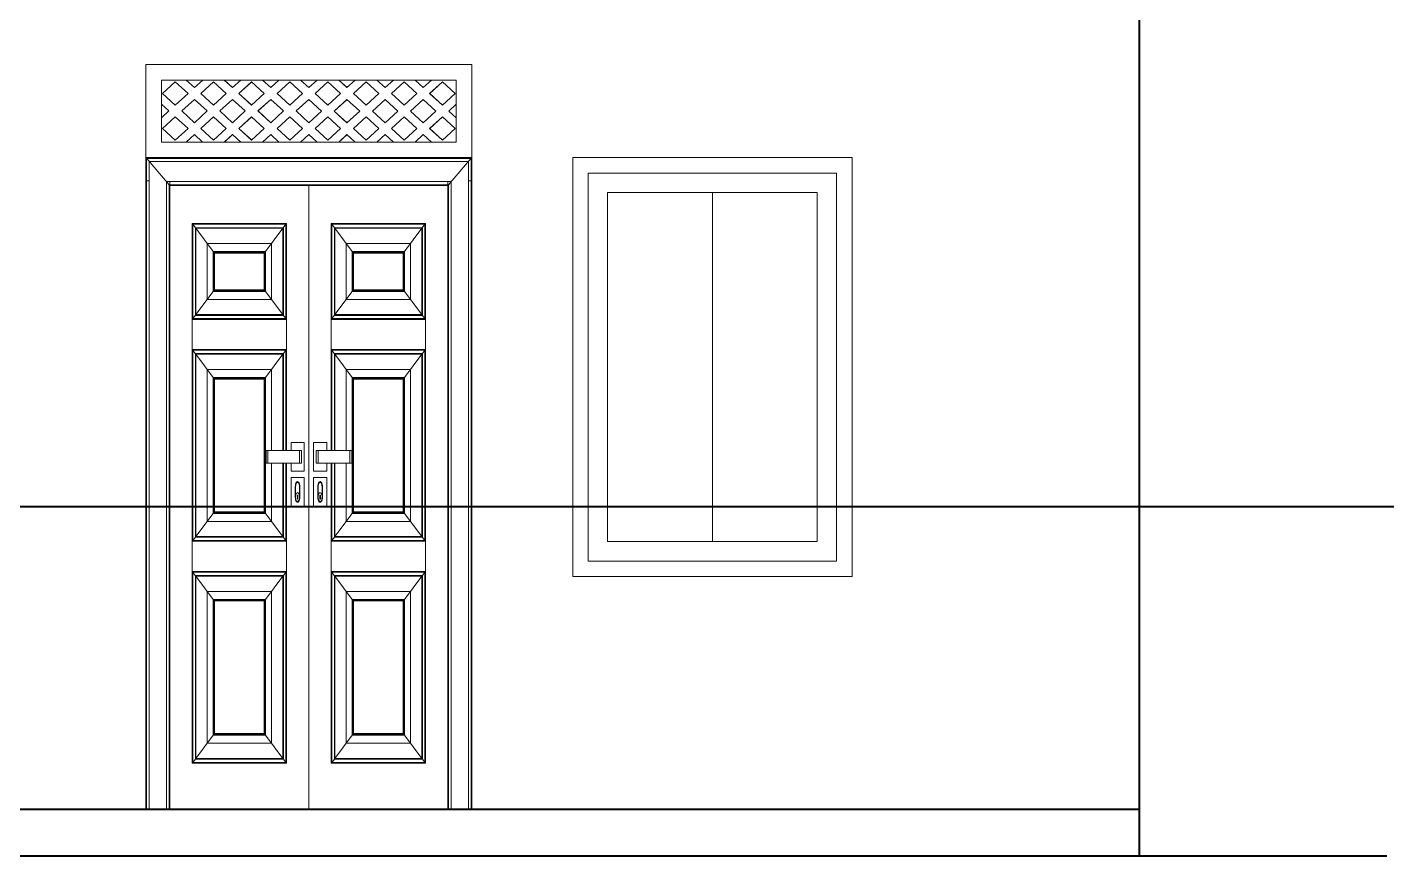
# Model space of a CAD drawing. Header units: inches. Extents: x 141029 to 166402, y -23568 to -18036.
# Drawn here: x 149605.5 to 149780.7, y -22567 to -22460.2 of the extents above; entities that cross this region are included whole.
import ezdxf

# ---------------------------------------------------------------- set-up
doc = ezdxf.new("R2010")
doc.units = ezdxf.units.IN
doc.header["$LTSCALE"] = 0.5
doc.header["$MEASUREMENT"] = 0
for name, color, linetype, lineweight in [('F-FURNITURE', 30, 'Continuous', 13), ('HACTH', 253, 'Continuous', 9), ('wall', 1, 'Continuous', 40), ('wall light', 6, 'Continuous', 25), ('window', 4, 'Continuous', 13)]:
    doc.layers.add(name, color=color, linetype=linetype, lineweight=lineweight)

msp = doc.modelspace()

# ---------------------------------------------------------------- linework, layer by layer
at = {"layer": 'F-FURNITURE'}
for p, q in [((149620.78, -22560.99), (149620.78, -22464.99)), ((149620.78, -22464.99), (149662.77, -22464.99)), ((149662.78, -22560.99), (149662.78, -22464.99)), ((149622.78, -22470.09), (149622.78, -22466.99)), ((149622.78, -22466.99), (149625.96, -22466.99)), ((149622.93, -22468.72), (149624.57, -22467.21)), ((149622.94, -22468.72), (149624.57, -22467.21)), ((149624.57, -22467.21), (149626.21, -22468.72)), ((149627.03, -22467.97), (149625.96, -22466.99)), ((149625.96, -22466.99), (149625.97, -22466.99)), ((149627.03, -22467.96), (149625.97, -22466.99)), ((149628.1, -22466.99), (149625.97, -22466.99)), ((149628.1, -22466.99), (149627.03, -22467.97)), ((149627.85, -22468.72), (149629.49, -22467.21)), ((149627.86, -22468.72), (149629.49, -22467.21)), ((149628.1, -22466.99), (149630.88, -22466.99)), ((149629.49, -22467.21), (149631.13, -22468.72)), ((149631.95, -22467.97), (149630.88, -22466.99)), ((149630.88, -22466.99), (149630.89, -22466.99)), ((149631.95, -22467.96), (149630.89, -22466.99)), ((149633.01, -22466.99), (149630.89, -22466.99)), ((149633.01, -22466.99), (149631.95, -22467.97)), ((149632.77, -22468.72), (149634.4, -22467.21)), ((149632.77, -22468.72), (149634.41, -22467.22)), ((149633.01, -22466.99), (149635.8, -22466.99)), ((149634.4, -22467.21), (149636.04, -22468.72)), ((149636.86, -22467.97), (149635.8, -22466.99)), ((149636.86, -22467.96), (149635.8, -22466.99)), ((149635.8, -22466.99), (149635.8, -22466.99)), ((149637.93, -22466.99), (149635.8, -22466.99)), ((149637.93, -22466.99), (149636.86, -22467.97)), ((149637.68, -22468.72), (149639.32, -22467.21)), ((149637.69, -22468.72), (149639.32, -22467.22)), ((149637.93, -22466.99), (149640.71, -22466.99)), ((149639.32, -22467.21), (149640.96, -22468.72)), ((149641.78, -22467.97), (149640.71, -22466.99)), ((149640.71, -22466.99), (149640.72, -22466.99)), ((149641.78, -22467.96), (149640.72, -22466.99)), ((149642.84, -22466.99), (149640.72, -22466.99)), ((149642.84, -22466.99), (149641.78, -22467.97)), ((149642.6, -22468.72), (149644.24, -22467.21)), ((149642.6, -22468.72), (149644.24, -22467.22)), ((149642.84, -22466.99), (149645.63, -22466.99)), ((149644.24, -22467.21), (149645.87, -22468.72)), ((149646.69, -22467.97), (149645.63, -22466.99)), ((149645.63, -22466.99), (149645.63, -22466.99)), ((149646.7, -22467.96), (149645.63, -22466.99)), ((149647.76, -22466.99), (149645.63, -22466.99)), ((149647.76, -22466.99), (149646.69, -22467.97)), ((149647.51, -22468.72), (149649.15, -22467.21)), ((149647.52, -22468.72), (149649.15, -22467.22)), ((149647.76, -22466.99), (149650.54, -22466.99)), ((149649.15, -22467.21), (149650.79, -22468.72)), ((149651.61, -22467.97), (149650.54, -22466.99)), ((149650.54, -22466.99), (149650.55, -22466.99)), ((149651.61, -22467.97), (149650.55, -22466.99)), ((149652.68, -22466.99), (149650.55, -22466.99)), ((149652.68, -22466.99), (149651.61, -22467.97)), ((149652.43, -22468.72), (149654.07, -22467.21)), ((149652.43, -22468.72), (149654.07, -22467.22)), ((149652.68, -22466.99), (149655.46, -22466.99)), ((149654.07, -22467.21), (149655.71, -22468.72)), ((149656.53, -22467.97), (149655.46, -22466.99)), ((149655.46, -22466.99), (149655.47, -22466.99)), ((149656.53, -22467.97), (149655.47, -22466.99)), ((149657.59, -22466.99), (149655.47, -22466.99)), ((149657.59, -22466.99), (149656.53, -22467.97)), ((149657.34, -22468.72), (149658.98, -22467.21)), ((149657.35, -22468.72), (149658.99, -22467.22)), ((149657.59, -22466.99), (149657.6, -22466.99)), ((149657.6, -22466.99), (149660.78, -22466.99)), ((149660.78, -22466.99), (149657.6, -22466.99)), ((149658.98, -22467.21), (149660.62, -22468.72)), ((149660.78, -22466.99), (149660.78, -22470.09)), ((149660.78, -22466.99), (149660.78, -22466.99)), ((149624.57, -22470.23), (149622.93, -22468.72)), ((149622.93, -22468.72), (149622.94, -22468.72)), ((149624.57, -22470.23), (149622.94, -22468.72)), ((149626.21, -22468.72), (149624.57, -22470.23)), ((149625.39, -22470.98), (149627.03, -22469.48)), ((149625.4, -22470.98), (149627.03, -22469.48)), ((149627.03, -22469.48), (149628.67, -22470.98)), ((149629.49, -22470.23), (149627.85, -22468.72)), ((149627.85, -22468.72), (149627.86, -22468.72)), ((149629.49, -22470.23), (149627.86, -22468.72)), ((149631.13, -22468.72), (149629.49, -22470.23)), ((149630.31, -22470.98), (149631.95, -22469.48)), ((149630.31, -22470.98), (149631.95, -22469.48)), ((149631.95, -22469.48), (149633.58, -22470.98)), ((149634.4, -22470.23), (149632.77, -22468.72)), ((149634.41, -22470.23), (149632.77, -22468.72)), ((149632.77, -22468.72), (149632.77, -22468.72)), ((149636.04, -22468.72), (149634.4, -22470.23)), ((149635.22, -22470.98), (149636.86, -22469.48)), ((149635.23, -22470.98), (149636.86, -22469.48)), ((149636.86, -22469.48), (149638.5, -22470.98)), ((149639.32, -22470.23), (149637.68, -22468.72)), ((149637.68, -22468.72), (149637.69, -22468.72)), ((149639.32, -22470.23), (149637.69, -22468.72)), ((149640.96, -22468.72), (149639.32, -22470.23)), ((149640.14, -22470.98), (149641.78, -22469.48)), ((149640.14, -22470.98), (149641.78, -22469.48)), ((149641.78, -22469.48), (149643.42, -22470.99)), ((149644.24, -22470.23), (149642.6, -22468.72)), ((149644.24, -22470.23), (149642.6, -22468.72)), ((149642.6, -22468.72), (149642.6, -22468.72)), ((149645.87, -22468.72), (149644.24, -22470.23)), ((149645.05, -22470.99), (149646.69, -22469.48)), ((149645.06, -22470.99), (149646.7, -22469.48)), ((149646.69, -22469.48), (149648.33, -22470.99)), ((149649.15, -22470.23), (149647.51, -22468.72)), ((149647.51, -22468.72), (149647.52, -22468.72)), ((149649.15, -22470.23), (149647.52, -22468.72)), ((149650.79, -22468.72), (149649.15, -22470.23)), ((149649.97, -22470.99), (149651.61, -22469.48)), ((149649.98, -22470.99), (149651.61, -22469.48)), ((149651.61, -22469.48), (149653.25, -22470.99)), ((149654.07, -22470.23), (149652.43, -22468.72)), ((149652.43, -22468.72), (149652.43, -22468.72)), ((149654.07, -22470.23), (149652.43, -22468.72)), ((149655.71, -22468.72), (149654.07, -22470.23)), ((149654.89, -22470.99), (149656.53, -22469.48)), ((149654.89, -22470.99), (149656.53, -22469.48)), ((149656.53, -22469.48), (149658.16, -22470.99)), ((149658.98, -22470.23), (149657.34, -22468.72)), ((149657.34, -22468.72), (149657.35, -22468.72)), ((149658.99, -22470.23), (149657.35, -22468.72)), ((149660.62, -22468.72), (149658.98, -22470.23)), ((149622.78, -22474.98), (149622.78, -22470.09)), ((149622.78, -22470.09), (149623.75, -22470.98)), ((149623.75, -22470.98), (149622.78, -22471.88)), ((149622.8, -22470.11), (149622.8, -22471.86)), ((149627.03, -22472.49), (149625.39, -22470.98)), ((149625.39, -22470.98), (149625.4, -22470.98)), ((149627.03, -22472.49), (149625.4, -22470.98)), ((149628.67, -22470.98), (149627.03, -22472.49)), ((149631.95, -22472.49), (149630.31, -22470.98)), ((149630.31, -22470.98), (149630.31, -22470.98)), ((149631.95, -22472.49), (149630.31, -22470.98)), ((149633.58, -22470.98), (149631.95, -22472.49)), ((149636.86, -22472.49), (149635.22, -22470.98)), ((149635.22, -22470.98), (149635.23, -22470.98)), ((149636.86, -22472.49), (149635.23, -22470.98)), ((149638.5, -22470.98), (149636.86, -22472.49)), ((149641.78, -22472.49), (149640.14, -22470.98)), ((149640.14, -22470.98), (149640.14, -22470.98)), ((149641.78, -22472.49), (149640.14, -22470.98)), ((149643.42, -22470.99), (149641.78, -22472.49)), ((149646.69, -22472.49), (149645.05, -22470.99)), ((149645.05, -22470.99), (149645.06, -22470.99)), ((149646.7, -22472.49), (149645.06, -22470.99)), ((149648.33, -22470.99), (149646.69, -22472.49)), ((149651.61, -22472.49), (149649.97, -22470.99)), ((149649.97, -22470.99), (149649.98, -22470.99)), ((149651.61, -22472.49), (149649.98, -22470.99)), ((149653.25, -22470.99), (149651.61, -22472.49)), ((149656.53, -22472.49), (149654.89, -22470.99)), ((149654.89, -22470.99), (149654.89, -22470.99)), ((149656.53, -22472.49), (149654.89, -22470.99)), ((149658.16, -22470.99), (149656.53, -22472.49)), ((149659.8, -22470.99), (149660.78, -22470.09)), ((149660.78, -22471.88), (149659.8, -22470.99)), ((149659.8, -22470.99), (149659.81, -22470.99)), ((149659.81, -22470.99), (149660.78, -22470.09)), ((149660.78, -22471.88), (149659.81, -22470.99)), ((149660.78, -22471.88), (149660.78, -22470.09)), ((149660.78, -22470.09), (149660.78, -22470.09)), ((149622.93, -22473.25), (149624.57, -22471.74)), ((149624.57, -22474.76), (149622.93, -22473.25)), ((149622.93, -22473.25), (149622.94, -22473.25)), ((149622.94, -22473.25), (149624.57, -22471.74)), ((149624.57, -22474.75), (149622.94, -22473.25)), ((149624.57, -22471.74), (149626.21, -22473.25)), ((149626.21, -22473.25), (149624.57, -22474.76)), ((149627.85, -22473.25), (149629.49, -22471.74)), ((149627.85, -22473.25), (149629.49, -22471.74)), ((149629.49, -22474.76), (149627.85, -22473.25)), ((149627.85, -22473.25), (149627.85, -22473.25)), ((149629.49, -22474.75), (149627.85, -22473.25)), ((149629.49, -22471.74), (149631.13, -22473.25)), ((149631.13, -22473.25), (149629.49, -22474.76)), ((149632.76, -22473.25), (149634.4, -22471.74)), ((149634.4, -22474.76), (149632.76, -22473.25)), ((149632.76, -22473.25), (149632.77, -22473.25)), ((149632.77, -22473.25), (149634.41, -22471.74)), ((149634.41, -22474.75), (149632.77, -22473.25)), ((149634.4, -22471.74), (149636.04, -22473.25)), ((149636.04, -22473.25), (149634.4, -22474.76)), ((149637.68, -22473.25), (149639.32, -22471.74)), ((149639.32, -22474.76), (149637.68, -22473.25)), ((149637.68, -22473.25), (149637.69, -22473.25)), ((149637.69, -22473.25), (149639.32, -22471.74)), ((149639.32, -22474.75), (149637.69, -22473.25)), ((149639.32, -22471.74), (149640.96, -22473.25)), ((149640.96, -22473.25), (149639.32, -22474.76)), ((149642.6, -22473.25), (149644.24, -22471.74)), ((149642.6, -22473.25), (149644.24, -22471.74)), ((149644.24, -22474.76), (149642.6, -22473.25)), ((149642.6, -22473.25), (149642.6, -22473.25)), ((149644.24, -22474.75), (149642.6, -22473.25)), ((149644.24, -22471.74), (149645.87, -22473.25)), ((149645.87, -22473.25), (149644.24, -22474.76)), ((149647.51, -22473.25), (149649.15, -22471.74)), ((149649.15, -22474.76), (149647.51, -22473.25)), ((149647.51, -22473.25), (149647.52, -22473.25)), ((149647.52, -22473.25), (149649.15, -22471.74)), ((149649.15, -22474.76), (149647.52, -22473.25)), ((149649.15, -22471.74), (149650.79, -22473.25)), ((149650.79, -22473.25), (149649.15, -22474.76)), ((149652.43, -22473.25), (149654.07, -22471.74)), ((149652.43, -22473.25), (149654.07, -22471.74)), ((149654.07, -22474.76), (149652.43, -22473.25)), ((149654.07, -22474.76), (149652.43, -22473.25)), ((149652.43, -22473.25), (149652.43, -22473.25)), ((149654.07, -22471.74), (149655.71, -22473.25)), ((149655.71, -22473.25), (149654.07, -22474.76)), ((149657.34, -22473.25), (149658.98, -22471.74)), ((149658.98, -22474.76), (149657.34, -22473.25)), ((149657.34, -22473.25), (149657.35, -22473.25)), ((149657.35, -22473.25), (149658.99, -22471.74)), ((149658.99, -22474.76), (149657.35, -22473.25)), ((149658.98, -22471.74), (149660.62, -22473.25)), ((149660.62, -22473.25), (149658.98, -22474.76)), ((149660.78, -22471.88), (149660.78, -22474.99)), ((149660.78, -22471.88), (149660.78, -22471.88)), ((149622.78, -22474.98), (149622.78, -22474.99)), ((149625.96, -22474.98), (149622.78, -22474.98)), ((149622.78, -22474.99), (149622.8, -22474.99)), ((149622.8, -22474.98), (149622.8, -22474.99)), ((149622.8, -22474.99), (149625.96, -22474.98)), ((149625.96, -22474.98), (149627.03, -22474)), ((149625.96, -22474.98), (149625.97, -22474.98)), ((149625.97, -22474.98), (149627.03, -22474)), ((149625.97, -22474.98), (149628.09, -22474.98)), ((149627.03, -22474), (149628.09, -22474.98)), ((149630.88, -22474.98), (149628.09, -22474.98)), ((149630.88, -22474.98), (149631.95, -22474)), ((149630.88, -22474.98), (149630.89, -22474.98)), ((149630.89, -22474.98), (149631.95, -22474)), ((149630.89, -22474.98), (149633.01, -22474.98)), ((149631.95, -22474), (149633.01, -22474.98)), ((149635.8, -22474.98), (149633.01, -22474.98)), ((149635.8, -22474.98), (149636.86, -22474)), ((149635.8, -22474.98), (149636.86, -22474.01)), ((149635.8, -22474.98), (149635.8, -22474.98)), ((149635.8, -22474.98), (149637.93, -22474.98)), ((149636.86, -22474), (149637.93, -22474.98)), ((149640.71, -22474.98), (149637.93, -22474.98)), ((149640.71, -22474.98), (149641.78, -22474)), ((149640.72, -22474.98), (149640.71, -22474.98)), ((149640.72, -22474.98), (149641.78, -22474.01)), ((149640.72, -22474.98), (149642.84, -22474.98)), ((149641.78, -22474), (149642.84, -22474.98)), ((149645.63, -22474.98), (149642.84, -22474.98)), ((149645.63, -22474.98), (149646.69, -22474)), ((149645.63, -22474.98), (149646.7, -22474.01)), ((149645.63, -22474.98), (149645.63, -22474.98)), ((149645.63, -22474.98), (149647.76, -22474.98)), ((149646.69, -22474), (149647.76, -22474.98)), ((149650.54, -22474.98), (149647.76, -22474.98)), ((149650.54, -22474.98), (149651.61, -22474)), ((149650.54, -22474.98), (149650.55, -22474.98)), ((149650.55, -22474.98), (149651.61, -22474.01)), ((149650.55, -22474.98), (149652.67, -22474.98)), ((149651.61, -22474), (149652.67, -22474.98)), ((149655.46, -22474.98), (149652.67, -22474.98)), ((149655.46, -22474.98), (149656.53, -22474)), ((149655.47, -22474.98), (149655.46, -22474.98)), ((149655.47, -22474.98), (149656.53, -22474.01)), ((149655.47, -22474.98), (149657.59, -22474.98)), ((149656.53, -22474), (149657.59, -22474.98)), ((149660.78, -22474.99), (149657.59, -22474.98)), ((149620.78, -22476.99), (149662.78, -22476.99)), ((149620.84, -22560.99), (149620.84, -22477.06)), ((149620.84, -22477.06), (149662.71, -22477.06)), ((149620.84, -22477.06), (149623.78, -22480.49)), ((149620.86, -22477.09), (149662.69, -22477.09)), ((149620.86, -22479.99), (149620.86, -22477.09)), ((149621.21, -22560.99), (149621.21, -22477.49)), ((149621.21, -22477.49), (149662.35, -22477.49)), ((149662.71, -22477.06), (149659.78, -22480.49)), ((149662.35, -22477.49), (149662.35, -22560.99)), ((149662.69, -22477.09), (149662.69, -22560.99)), ((149662.71, -22477.06), (149662.71, -22560.99)), ((149620.86, -22479.99), (149620.92, -22479.99)), ((149620.86, -22560.99), (149620.86, -22479.99)), ((149620.96, -22479.99), (149621.01, -22479.99)), ((149621.05, -22479.99), (149621.16, -22479.99)), ((149623.43, -22560.99), (149623.43, -22480.09)), ((149623.43, -22480.09), (149660.12, -22480.09)), ((149623.78, -22560.99), (149623.78, -22480.49)), ((149623.78, -22480.49), (149659.78, -22480.49)), ((149623.86, -22480.09), (149623.86, -22480.14)), ((149623.86, -22480.19), (149623.86, -22480.24)), ((149623.86, -22480.29), (149623.86, -22480.37)), ((149623.86, -22480.4), (149623.86, -22480.49)), ((149659.69, -22480.09), (149659.69, -22480.14)), ((149659.69, -22480.19), (149659.69, -22480.24)), ((149659.69, -22480.29), (149659.69, -22480.37)), ((149659.69, -22480.4), (149659.69, -22480.49)), ((149659.78, -22480.49), (149659.78, -22560.99)), ((149660.12, -22480.09), (149660.12, -22560.99)), ((149662.35, -22479.99), (149662.45, -22479.99)), ((149662.5, -22479.99), (149662.55, -22479.99)), ((149662.6, -22479.99), (149662.67, -22479.99)), ((149623.86, -22560.99), (149623.86, -22480.59)), ((149623.86, -22480.59), (149659.69, -22480.59)), ((149641.78, -22560.99), (149641.78, -22480.59)), ((149659.69, -22480.59), (149659.69, -22560.99)), ((149626.76, -22526.45), (149626.76, -22485.48)), ((149638.88, -22485.48), (149626.76, -22485.48)), ((149626.84, -22497.75), (149626.84, -22485.58)), ((149626.84, -22485.58), (149638.8, -22485.58)), ((149626.84, -22485.58), (149627.17, -22486.03)), ((149638.47, -22486.03), (149638.8, -22485.58)), ((149638.8, -22485.58), (149638.8, -22497.75)), ((149638.88, -22485.48), (149638.88, -22514.76)), ((149644.67, -22514.76), (149644.67, -22485.48)), ((149656.8, -22485.48), (149644.67, -22485.48)), ((149644.75, -22497.75), (149644.75, -22485.58)), ((149644.75, -22485.58), (149656.72, -22485.58)), ((149644.75, -22485.58), (149645.08, -22486.03)), ((149656.39, -22486.03), (149656.72, -22485.58)), ((149656.72, -22485.58), (149656.72, -22497.75)), ((149656.8, -22485.48), (149656.8, -22526.45)), ((149627.17, -22497.31), (149627.17, -22486.03)), ((149627.17, -22486.03), (149638.47, -22486.03)), ((149627.22, -22497.23), (149627.22, -22486.1)), ((149627.22, -22486.1), (149638.42, -22486.1)), ((149629.46, -22489.09), (149627.22, -22486.1)), ((149638.42, -22486.1), (149636.18, -22489.09)), ((149638.42, -22486.1), (149638.42, -22497.23)), ((149638.47, -22486.03), (149638.47, -22497.31)), ((149638.5, -22486), (149638.5, -22497.34)), ((149645.08, -22497.31), (149645.08, -22486.03)), ((149645.08, -22486.03), (149656.39, -22486.03)), ((149645.14, -22497.23), (149645.14, -22486.1)), ((149645.14, -22486.1), (149656.33, -22486.1)), ((149647.38, -22489.09), (149645.14, -22486.1)), ((149656.33, -22486.1), (149654.09, -22489.09)), ((149656.33, -22486.1), (149656.33, -22497.23)), ((149656.39, -22486.03), (149656.39, -22497.31)), ((149656.41, -22486), (149656.41, -22497.34)), ((149636.95, -22488.06), (149628.69, -22488.06)), ((149628.69, -22488.06), (149628.69, -22495.27)), ((149636.18, -22489.09), (149629.46, -22489.09)), ((149629.46, -22489.09), (149629.46, -22494.24)), ((149629.54, -22489.19), (149629.54, -22494.14)), ((149636.1, -22489.19), (149629.54, -22489.19)), ((149636.1, -22494.14), (149636.1, -22489.19)), ((149636.18, -22494.24), (149636.18, -22489.09)), ((149636.95, -22495.27), (149636.95, -22488.06)), ((149654.87, -22488.06), (149646.6, -22488.06)), ((149646.6, -22488.06), (149646.6, -22495.27)), ((149654.09, -22489.09), (149647.38, -22489.09)), ((149647.38, -22489.09), (149647.38, -22494.24)), ((149647.45, -22489.19), (149647.45, -22494.14)), ((149654.02, -22489.19), (149647.45, -22489.19)), ((149654.02, -22494.14), (149654.02, -22489.19)), ((149654.09, -22494.24), (149654.09, -22489.09)), ((149654.87, -22495.27), (149654.87, -22488.06)), ((149629.62, -22489.3), (149629.62, -22494.04)), ((149636.02, -22489.3), (149629.62, -22489.3)), ((149636.02, -22494.04), (149636.02, -22489.3)), ((149647.53, -22489.3), (149647.53, -22494.04)), ((149653.94, -22489.3), (149647.53, -22489.3)), ((149653.94, -22494.04), (149653.94, -22489.3)), ((149627.22, -22497.23), (149629.46, -22494.24)), ((149629.46, -22494.24), (149636.18, -22494.24)), ((149629.54, -22494.14), (149636.1, -22494.14)), ((149629.62, -22494.04), (149636.02, -22494.04)), ((149636.18, -22494.24), (149638.42, -22497.23)), ((149645.14, -22497.23), (149647.38, -22494.24)), ((149647.38, -22494.24), (149654.09, -22494.24)), ((149647.45, -22494.14), (149654.02, -22494.14)), ((149647.53, -22494.04), (149653.94, -22494.04)), ((149654.09, -22494.24), (149656.33, -22497.23)), ((149628.69, -22495.27), (149636.95, -22495.27)), ((149646.6, -22495.27), (149654.87, -22495.27)), ((149638.88, -22497.85), (149626.76, -22497.85)), ((149626.84, -22497.75), (149627.17, -22497.31)), ((149638.8, -22497.75), (149626.84, -22497.75)), ((149638.5, -22497.34), (149627.14, -22497.34)), ((149638.47, -22497.31), (149627.17, -22497.31)), ((149638.42, -22497.23), (149627.22, -22497.23)), ((149638.8, -22497.75), (149638.47, -22497.31)), ((149656.8, -22497.85), (149644.67, -22497.85)), ((149644.75, -22497.75), (149645.08, -22497.31)), ((149656.72, -22497.75), (149644.75, -22497.75)), ((149656.41, -22497.34), (149645.06, -22497.34)), ((149656.39, -22497.31), (149645.08, -22497.31)), ((149656.33, -22497.23), (149645.14, -22497.23)), ((149656.72, -22497.75), (149656.39, -22497.31)), ((149638.88, -22501.72), (149626.76, -22501.72)), ((149626.84, -22526.35), (149626.84, -22501.82)), ((149626.84, -22501.82), (149638.8, -22501.82)), ((149626.84, -22501.82), (149627.14, -22502.23)), ((149627.14, -22502.23), (149638.5, -22502.23)), ((149627.14, -22502.23), (149627.16, -22502.25)), ((149627.16, -22525.92), (149627.16, -22502.25)), ((149627.16, -22502.25), (149638.48, -22502.25)), ((149629.46, -22505.32), (149627.22, -22502.33)), ((149627.22, -22525.84), (149627.22, -22502.33)), ((149627.22, -22502.33), (149638.42, -22502.33)), ((149638.42, -22502.33), (149636.18, -22505.32)), ((149638.42, -22502.33), (149638.42, -22514.76)), ((149638.5, -22502.23), (149638.48, -22502.25)), ((149638.48, -22502.25), (149638.48, -22514.76)), ((149638.8, -22501.82), (149638.5, -22502.23)), ((149638.5, -22502.23), (149638.5, -22514.76)), ((149638.8, -22501.82), (149638.8, -22514.76)), ((149656.8, -22501.72), (149644.67, -22501.72)), ((149644.75, -22514.76), (149644.75, -22501.82)), ((149644.75, -22501.82), (149656.72, -22501.82)), ((149644.75, -22501.82), (149645.06, -22502.23)), ((149645.06, -22502.23), (149656.41, -22502.23)), ((149645.06, -22502.23), (149645.08, -22502.25)), ((149645.08, -22514.76), (149645.08, -22502.25)), ((149645.08, -22502.25), (149656.39, -22502.25)), ((149647.38, -22505.32), (149645.14, -22502.33)), ((149645.14, -22514.76), (149645.14, -22502.33)), ((149645.14, -22502.33), (149656.33, -22502.33)), ((149656.33, -22502.33), (149654.09, -22505.32)), ((149656.33, -22502.33), (149656.33, -22525.84)), ((149656.41, -22502.23), (149656.39, -22502.25)), ((149656.39, -22502.25), (149656.39, -22525.92)), ((149656.72, -22501.82), (149656.41, -22502.23)), ((149656.41, -22502.23), (149656.41, -22525.94)), ((149656.72, -22501.82), (149656.72, -22526.35)), ((149628.69, -22504.29), (149636.95, -22504.29)), ((149628.69, -22504.29), (149628.69, -22523.88)), ((149636.95, -22504.29), (149636.95, -22514.76)), ((149646.6, -22504.29), (149654.87, -22504.29)), ((149646.6, -22504.29), (149646.6, -22514.76)), ((149654.87, -22504.29), (149654.87, -22523.88)), ((149629.46, -22505.32), (149636.18, -22505.32)), ((149629.46, -22522.85), (149629.46, -22505.32)), ((149636.1, -22505.43), (149629.54, -22505.43)), ((149629.54, -22505.43), (149629.54, -22522.74)), ((149636.02, -22505.53), (149629.62, -22505.53)), ((149629.62, -22505.53), (149629.62, -22522.64)), ((149636.02, -22522.64), (149636.02, -22505.53)), ((149636.1, -22522.74), (149636.1, -22505.43)), ((149636.18, -22505.32), (149636.18, -22522.85)), ((149647.38, -22505.32), (149654.09, -22505.32)), ((149647.38, -22522.85), (149647.38, -22505.32)), ((149654.02, -22505.43), (149647.45, -22505.43)), ((149647.45, -22505.43), (149647.45, -22522.74)), ((149653.94, -22505.53), (149647.53, -22505.53)), ((149647.53, -22505.53), (149647.53, -22522.64)), ((149653.94, -22522.64), (149653.94, -22505.53)), ((149654.02, -22522.74), (149654.02, -22505.43)), ((149654.09, -22505.32), (149654.09, -22522.85)), ((149639.48, -22513.7), (149639.48, -22514.76)), ((149641.18, -22513.7), (149639.48, -22513.7)), ((149641.18, -22513.7), (149641.18, -22517.42)), ((149644.08, -22513.7), (149642.37, -22513.7)), ((149642.37, -22513.7), (149642.37, -22517.42)), ((149644.08, -22513.7), (149644.08, -22514.76)), ((149636.26, -22514.76), (149636.26, -22516.36)), ((149636.26, -22514.76), (149640.82, -22514.76)), ((149636.5, -22514.76), (149636.5, -22516.36)), ((149640.57, -22514.76), (149640.57, -22516.36)), ((149640.82, -22514.76), (149640.82, -22516.36)), ((149642.74, -22514.76), (149642.74, -22516.36)), ((149647.3, -22514.76), (149642.74, -22514.76)), ((149642.98, -22514.76), (149642.98, -22516.36)), ((149647.06, -22514.76), (149647.06, -22516.36)), ((149647.3, -22514.76), (149647.3, -22516.36)), ((149636.26, -22516.36), (149640.82, -22516.36)), ((149636.95, -22516.36), (149636.95, -22523.88)), ((149638.42, -22516.36), (149638.42, -22525.84)), ((149638.48, -22516.36), (149638.48, -22525.92)), ((149638.5, -22516.36), (149638.5, -22525.94)), ((149638.8, -22516.36), (149638.8, -22526.35)), ((149638.88, -22516.36), (149638.88, -22526.45)), ((149639.48, -22516.36), (149639.48, -22517.42)), ((149647.3, -22516.36), (149642.74, -22516.36)), ((149644.08, -22516.36), (149644.08, -22517.42)), ((149644.67, -22526.45), (149644.67, -22516.36)), ((149644.75, -22526.35), (149644.75, -22516.36)), ((149645.08, -22525.92), (149645.08, -22516.36)), ((149645.14, -22525.84), (149645.14, -22516.36)), ((149646.6, -22523.88), (149646.6, -22516.36)), ((149639.48, -22517.42), (149641.18, -22517.42)), ((149639.48, -22518.22), (149641.18, -22518.22)), ((149639.48, -22521.94), (149639.48, -22518.22)), ((149640.11, -22518.95), (149640.07, -22519.08)), ((149640.18, -22518.84), (149640.11, -22518.95)), ((149640.11, -22519.14), (149640.15, -22519.02)), ((149640.15, -22519.02), (149640.2, -22518.93)), ((149640.25, -22518.77), (149640.18, -22518.84)), ((149640.2, -22518.93), (149640.26, -22518.87)), ((149640.33, -22518.75), (149640.25, -22518.77)), ((149640.26, -22518.87), (149640.33, -22518.85)), ((149640.41, -22518.77), (149640.33, -22518.75)), ((149640.33, -22518.85), (149640.4, -22518.87)), ((149640.4, -22518.87), (149640.46, -22518.93)), ((149640.48, -22518.84), (149640.41, -22518.77)), ((149640.46, -22518.93), (149640.51, -22519.02)), ((149640.54, -22518.95), (149640.48, -22518.84)), ((149640.51, -22519.02), (149640.55, -22519.14)), ((149640.59, -22519.08), (149640.54, -22518.95)), ((149641.18, -22518.22), (149641.18, -22521.94)), ((149642.37, -22517.42), (149644.08, -22517.42)), ((149642.37, -22518.22), (149642.37, -22521.94)), ((149644.08, -22518.22), (149642.37, -22518.22)), ((149642.96, -22519.08), (149643.01, -22518.95)), ((149643.04, -22519.02), (149643, -22519.14)), ((149643.01, -22518.95), (149643.07, -22518.84)), ((149643.1, -22518.93), (149643.04, -22519.02)), ((149643.07, -22518.84), (149643.15, -22518.77)), ((149643.16, -22518.87), (149643.1, -22518.93)), ((149643.15, -22518.77), (149643.23, -22518.75)), ((149643.23, -22518.85), (149643.16, -22518.87)), ((149643.23, -22518.75), (149643.3, -22518.77)), ((149643.29, -22518.87), (149643.23, -22518.85)), ((149643.35, -22518.93), (149643.29, -22518.87)), ((149643.3, -22518.77), (149643.38, -22518.84)), ((149643.41, -22519.02), (149643.35, -22518.93)), ((149643.38, -22518.84), (149643.44, -22518.95)), ((149643.45, -22519.14), (149643.41, -22519.02)), ((149643.44, -22518.95), (149643.49, -22519.08)), ((149644.08, -22521.94), (149644.08, -22518.22)), ((149640.04, -22519.25), (149640.03, -22519.42)), ((149640.03, -22520.75), (149640.03, -22519.42)), ((149640.03, -22520.75), (149640.04, -22520.92)), ((149640.07, -22519.08), (149640.04, -22519.25)), ((149640.07, -22519.42), (149640.08, -22519.27)), ((149640.07, -22520.74), (149640.07, -22519.42)), ((149640.08, -22520.61), (149640.07, -22520.74)), ((149640.07, -22520.74), (149640.07, -22520.75)), ((149640.07, -22520.75), (149640.08, -22520.89)), ((149640.07, -22520.75), (149640.07, -22520.75)), ((149640.08, -22519.27), (149640.11, -22519.14)), ((149640.1, -22520.47), (149640.08, -22520.61)), ((149640.14, -22520.35), (149640.1, -22520.47)), ((149640.2, -22520.26), (149640.14, -22520.35)), ((149640.26, -22520.2), (149640.2, -22520.26)), ((149640.33, -22520.18), (149640.26, -22520.2)), ((149640.3, -22520.48), (149640.36, -22520.48)), ((149640.3, -22521.01), (149640.3, -22520.48)), ((149640.39, -22520.2), (149640.33, -22520.18)), ((149640.36, -22520.48), (149640.36, -22521.01)), ((149640.46, -22520.25), (149640.39, -22520.2)), ((149640.51, -22520.34), (149640.46, -22520.25)), ((149640.55, -22520.46), (149640.51, -22520.34)), ((149640.55, -22519.14), (149640.58, -22519.27)), ((149640.58, -22520.6), (149640.55, -22520.46)), ((149640.58, -22519.27), (149640.59, -22519.42)), ((149640.59, -22520.74), (149640.58, -22520.6)), ((149640.58, -22520.89), (149640.59, -22520.74)), ((149640.62, -22519.25), (149640.59, -22519.08)), ((149640.59, -22519.42), (149640.59, -22520.74)), ((149640.63, -22519.42), (149640.62, -22519.25)), ((149640.62, -22520.92), (149640.63, -22520.75)), ((149640.63, -22520.75), (149640.63, -22519.42)), ((149642.92, -22519.42), (149642.93, -22519.25)), ((149642.92, -22520.75), (149642.92, -22519.42)), ((149642.93, -22520.92), (149642.92, -22520.75)), ((149642.93, -22519.25), (149642.96, -22519.08)), ((149642.98, -22519.27), (149642.97, -22519.42)), ((149642.97, -22519.42), (149642.97, -22520.74)), ((149642.97, -22520.74), (149642.98, -22520.6)), ((149642.97, -22520.89), (149642.97, -22520.74)), ((149643, -22519.14), (149642.98, -22519.27)), ((149642.98, -22520.6), (149643, -22520.46)), ((149643, -22520.46), (149643.04, -22520.34)), ((149643.04, -22520.34), (149643.1, -22520.25)), ((149643.1, -22520.25), (149643.16, -22520.2)), ((149643.16, -22520.2), (149643.23, -22520.18)), ((149643.19, -22520.48), (149643.19, -22521.01)), ((149643.26, -22520.48), (149643.19, -22520.48)), ((149643.23, -22520.18), (149643.3, -22520.2)), ((149643.26, -22521.01), (149643.26, -22520.48)), ((149643.3, -22520.2), (149643.36, -22520.26)), ((149643.36, -22520.26), (149643.41, -22520.35)), ((149643.41, -22520.35), (149643.45, -22520.47)), ((149643.47, -22519.27), (149643.45, -22519.14)), ((149643.45, -22520.47), (149643.48, -22520.61)), ((149643.48, -22519.42), (149643.47, -22519.27)), ((149643.48, -22520.75), (149643.47, -22520.89)), ((149643.48, -22520.74), (149643.48, -22519.42)), ((149643.48, -22520.61), (149643.48, -22520.74)), ((149643.48, -22520.74), (149643.48, -22520.75)), ((149643.48, -22520.75), (149643.48, -22520.75)), ((149643.49, -22519.08), (149643.52, -22519.25)), ((149643.52, -22519.25), (149643.53, -22519.42)), ((149643.53, -22520.75), (149643.52, -22520.92)), ((149643.53, -22520.75), (149643.53, -22519.42)), ((149641.18, -22521.94), (149639.48, -22521.94)), ((149640.04, -22520.92), (149640.07, -22521.08)), ((149640.07, -22521.08), (149640.11, -22521.22)), ((149640.08, -22520.89), (149640.08, -22520.9)), ((149640.08, -22520.9), (149640.11, -22521.03)), ((149640.11, -22521.03), (149640.11, -22521.04)), ((149640.11, -22521.04), (149640.15, -22521.15)), ((149640.11, -22521.22), (149640.18, -22521.32)), ((149640.15, -22521.15), (149640.15, -22521.15)), ((149640.15, -22521.15), (149640.2, -22521.24)), ((149640.18, -22521.32), (149640.25, -22521.39)), ((149640.2, -22521.24), (149640.2, -22521.24)), ((149640.2, -22521.24), (149640.26, -22521.29)), ((149640.25, -22521.39), (149640.33, -22521.41)), ((149640.26, -22521.29), (149640.27, -22521.3)), ((149640.27, -22521.3), (149640.33, -22521.31)), ((149640.36, -22521.01), (149640.3, -22521.01)), ((149640.33, -22521.31), (149640.4, -22521.29)), ((149640.33, -22521.31), (149640.33, -22521.31)), ((149640.33, -22521.41), (149640.41, -22521.39)), ((149640.4, -22521.29), (149640.46, -22521.24)), ((149640.4, -22521.29), (149640.4, -22521.29)), ((149640.41, -22521.39), (149640.48, -22521.32)), ((149640.46, -22521.23), (149640.51, -22521.15)), ((149640.46, -22521.24), (149640.46, -22521.23)), ((149640.48, -22521.32), (149640.54, -22521.22)), ((149640.51, -22521.14), (149640.55, -22521.03)), ((149640.51, -22521.15), (149640.51, -22521.14)), ((149640.54, -22521.22), (149640.59, -22521.08)), ((149640.55, -22521.03), (149640.56, -22521.03)), ((149640.56, -22521.03), (149640.58, -22520.89)), ((149640.58, -22520.89), (149640.58, -22520.89)), ((149640.59, -22521.08), (149640.62, -22520.92)), ((149642.37, -22521.94), (149644.08, -22521.94)), ((149642.96, -22521.08), (149642.93, -22520.92)), ((149643.01, -22521.22), (149642.96, -22521.08)), ((149642.98, -22520.89), (149642.97, -22520.89)), ((149643, -22521.03), (149642.98, -22520.89)), ((149643, -22521.03), (149643, -22521.03)), ((149643.04, -22521.14), (149643, -22521.03)), ((149643.07, -22521.32), (149643.01, -22521.22)), ((149643.04, -22521.15), (149643.04, -22521.14)), ((149643.09, -22521.23), (149643.04, -22521.15)), ((149643.15, -22521.39), (149643.07, -22521.32)), ((149643.1, -22521.24), (149643.09, -22521.23)), ((149643.16, -22521.29), (149643.1, -22521.24)), ((149643.23, -22521.41), (149643.15, -22521.39)), ((149643.22, -22521.31), (149643.16, -22521.29)), ((149643.16, -22521.29), (149643.16, -22521.29)), ((149643.19, -22521.01), (149643.26, -22521.01)), ((149643.23, -22521.31), (149643.22, -22521.31)), ((149643.29, -22521.3), (149643.23, -22521.31)), ((149643.3, -22521.39), (149643.23, -22521.41)), ((149643.35, -22521.24), (149643.29, -22521.29)), ((149643.29, -22521.29), (149643.29, -22521.3)), ((149643.38, -22521.32), (149643.3, -22521.39)), ((149643.41, -22521.15), (149643.35, -22521.24)), ((149643.35, -22521.24), (149643.35, -22521.24)), ((149643.44, -22521.22), (149643.38, -22521.32)), ((149643.45, -22521.04), (149643.41, -22521.15)), ((149643.41, -22521.15), (149643.41, -22521.15)), ((149643.49, -22521.08), (149643.44, -22521.22)), ((149643.47, -22520.9), (149643.45, -22521.03)), ((149643.45, -22521.03), (149643.45, -22521.04)), ((149643.47, -22520.89), (149643.47, -22520.9)), ((149643.52, -22520.92), (149643.49, -22521.08)), ((149627.22, -22525.84), (149629.46, -22522.85)), ((149636.95, -22523.88), (149628.69, -22523.88)), ((149636.18, -22522.85), (149629.46, -22522.85)), ((149629.54, -22522.74), (149636.1, -22522.74)), ((149629.62, -22522.64), (149636.02, -22522.64)), ((149636.18, -22522.85), (149638.42, -22525.84)), ((149645.14, -22525.84), (149647.38, -22522.85)), ((149654.87, -22523.88), (149646.6, -22523.88)), ((149654.09, -22522.85), (149647.38, -22522.85)), ((149647.45, -22522.74), (149654.02, -22522.74)), ((149647.53, -22522.64), (149653.94, -22522.64)), ((149654.09, -22522.85), (149656.33, -22525.84)), ((149626.84, -22526.35), (149627.16, -22525.92)), ((149638.48, -22525.92), (149627.16, -22525.92)), ((149638.42, -22525.84), (149627.22, -22525.84)), ((149638.5, -22525.94), (149638.48, -22525.92)), ((149638.8, -22526.35), (149638.5, -22525.94)), ((149644.75, -22526.35), (149645.08, -22525.92)), ((149656.39, -22525.92), (149645.08, -22525.92)), ((149656.33, -22525.84), (149645.14, -22525.84)), ((149656.41, -22525.94), (149656.39, -22525.92)), ((149656.72, -22526.35), (149656.41, -22525.94)), ((149626.76, -22530.32), (149626.76, -22526.45)), ((149638.88, -22526.45), (149626.76, -22526.45)), ((149638.8, -22526.35), (149626.84, -22526.35)), ((149638.88, -22526.45), (149638.88, -22530.32)), ((149644.67, -22530.32), (149644.67, -22526.45)), ((149656.8, -22526.45), (149644.67, -22526.45)), ((149656.72, -22526.35), (149644.75, -22526.35)), ((149656.8, -22526.45), (149656.8, -22530.32)), ((149626.76, -22530.32), (149626.76, -22555.06)), ((149638.88, -22530.32), (149626.76, -22530.32)), ((149626.84, -22554.96), (149626.84, -22530.42)), ((149626.84, -22530.42), (149638.8, -22530.42)), ((149626.84, -22530.42), (149627.14, -22530.84)), ((149627.14, -22530.84), (149638.5, -22530.84)), ((149627.14, -22530.84), (149627.16, -22530.86)), ((149627.16, -22554.52), (149627.16, -22530.86)), ((149627.16, -22530.86), (149638.48, -22530.86)), ((149629.46, -22533.93), (149627.22, -22530.94)), ((149627.22, -22554.44), (149627.22, -22530.94)), ((149627.22, -22530.94), (149638.42, -22530.94)), ((149638.42, -22530.94), (149636.18, -22533.93)), ((149638.42, -22530.94), (149638.42, -22554.44)), ((149638.5, -22530.84), (149638.48, -22530.86)), ((149638.48, -22530.86), (149638.48, -22554.52)), ((149638.8, -22530.42), (149638.5, -22530.84)), ((149638.5, -22530.84), (149638.5, -22554.54)), ((149638.8, -22530.42), (149638.8, -22554.96)), ((149638.88, -22555.06), (149638.88, -22530.32)), ((149644.67, -22530.32), (149644.67, -22555.06)), ((149656.8, -22530.32), (149644.67, -22530.32)), ((149644.75, -22554.96), (149644.75, -22530.42)), ((149644.75, -22530.42), (149656.72, -22530.42)), ((149644.75, -22530.42), (149645.06, -22530.84)), ((149645.06, -22530.84), (149656.41, -22530.84)), ((149645.06, -22530.84), (149645.08, -22530.86)), ((149645.08, -22554.52), (149645.08, -22530.86)), ((149645.08, -22530.86), (149656.39, -22530.86)), ((149647.38, -22533.93), (149645.14, -22530.94)), ((149645.14, -22554.44), (149645.14, -22530.94)), ((149645.14, -22530.94), (149656.33, -22530.94)), ((149656.33, -22530.94), (149654.09, -22533.93)), ((149656.33, -22530.94), (149656.33, -22554.44)), ((149656.41, -22530.84), (149656.39, -22530.86)), ((149656.39, -22530.86), (149656.39, -22554.52)), ((149656.72, -22530.42), (149656.41, -22530.84)), ((149656.41, -22530.84), (149656.41, -22554.54)), ((149656.72, -22530.42), (149656.72, -22554.96)), ((149656.8, -22555.06), (149656.8, -22530.32)), ((149628.69, -22532.9), (149636.95, -22532.9)), ((149628.69, -22532.9), (149628.69, -22552.48)), ((149636.95, -22532.9), (149636.95, -22552.48)), ((149646.6, -22532.9), (149654.87, -22532.9)), ((149646.6, -22532.9), (149646.6, -22552.48)), ((149654.87, -22532.9), (149654.87, -22552.48)), ((149629.46, -22533.93), (149636.18, -22533.93)), ((149629.46, -22551.45), (149629.46, -22533.93)), ((149636.1, -22534.03), (149629.54, -22534.03)), ((149629.54, -22534.03), (149629.54, -22551.35)), ((149636.02, -22534.13), (149629.62, -22534.13)), ((149629.62, -22534.13), (149629.62, -22551.24)), ((149636.02, -22551.24), (149636.02, -22534.13)), ((149636.1, -22551.35), (149636.1, -22534.03)), ((149636.18, -22533.93), (149636.18, -22551.45)), ((149647.38, -22533.93), (149654.09, -22533.93)), ((149647.38, -22551.45), (149647.38, -22533.93)), ((149654.02, -22534.03), (149647.45, -22534.03)), ((149647.45, -22534.03), (149647.45, -22551.35)), ((149653.94, -22534.13), (149647.53, -22534.13)), ((149647.53, -22534.13), (149647.53, -22551.24)), ((149653.94, -22551.24), (149653.94, -22534.13)), ((149654.02, -22551.35), (149654.02, -22534.03)), ((149654.09, -22533.93), (149654.09, -22551.45)), ((149627.22, -22554.44), (149629.46, -22551.45)), ((149636.18, -22551.45), (149629.46, -22551.45)), ((149629.54, -22551.35), (149636.1, -22551.35)), ((149629.62, -22551.24), (149636.02, -22551.24)), ((149636.18, -22551.45), (149638.42, -22554.44)), ((149645.14, -22554.44), (149647.38, -22551.45)), ((149654.09, -22551.45), (149647.38, -22551.45)), ((149647.45, -22551.35), (149654.02, -22551.35)), ((149647.53, -22551.24), (149653.94, -22551.24)), ((149654.09, -22551.45), (149656.33, -22554.44)), ((149636.95, -22552.48), (149628.69, -22552.48)), ((149654.87, -22552.48), (149646.6, -22552.48)), ((149638.88, -22555.06), (149626.76, -22555.06)), ((149626.84, -22554.96), (149627.16, -22554.52)), ((149638.8, -22554.96), (149626.84, -22554.96)), ((149638.48, -22554.52), (149627.16, -22554.52)), ((149638.42, -22554.44), (149627.22, -22554.44)), ((149638.5, -22554.54), (149638.48, -22554.52)), ((149638.8, -22554.96), (149638.5, -22554.54)), ((149656.8, -22555.06), (149644.67, -22555.06)), ((149644.75, -22554.96), (149645.08, -22554.52)), ((149656.72, -22554.96), (149644.75, -22554.96)), ((149656.39, -22554.52), (149645.08, -22554.52)), ((149656.33, -22554.44), (149645.14, -22554.44)), ((149656.41, -22554.54), (149656.39, -22554.52)), ((149656.72, -22554.96), (149656.41, -22554.54))]:
    msp.add_line(p, q, dxfattribs=at)
at = {"layer": 'HACTH'}
msp.add_line((149662.77, -22464.99), (149662.78, -22464.99), dxfattribs=at)
at = {"layer": 'wall'}
for p, q in [((149748.78, -22457.99), (149748.78, -22566.99)), ((149480.78, -22560.99), (149748.78, -22560.99)), ((149451.17, -22566.99), (149780.69, -22566.99))]:
    msp.add_line(p, q, dxfattribs=at)
msp.add_xline((165204.7, -22521.97), (1, 0), dxfattribs=at)
at = {"layer": 'wall light'}
msp.add_line((149615.78, -22560.99), (149662.78, -22560.99), dxfattribs=at)
at = {"layer": 'window'}
for p, q in [((149675.78, -22476.99), (149711.78, -22476.99)), ((149675.78, -22530.99), (149675.78, -22476.99)), ((149711.78, -22476.99), (149711.78, -22530.99)), ((149677.78, -22478.99), (149709.78, -22478.99)), ((149677.78, -22528.99), (149677.78, -22478.99)), ((149709.78, -22478.99), (149709.78, -22528.99)), ((149680.28, -22526.49), (149680.28, -22481.49)), ((149680.28, -22481.49), (149707.28, -22481.49)), ((149693.78, -22481.49), (149693.78, -22526.49)), ((149707.28, -22481.49), (149707.28, -22526.49)), ((149707.28, -22526.49), (149680.28, -22526.49)), ((149709.78, -22528.99), (149677.78, -22528.99)), ((149711.78, -22530.99), (149675.78, -22530.99))]:
    msp.add_line(p, q, dxfattribs=at)

doc.saveas('drawing.dxf')
